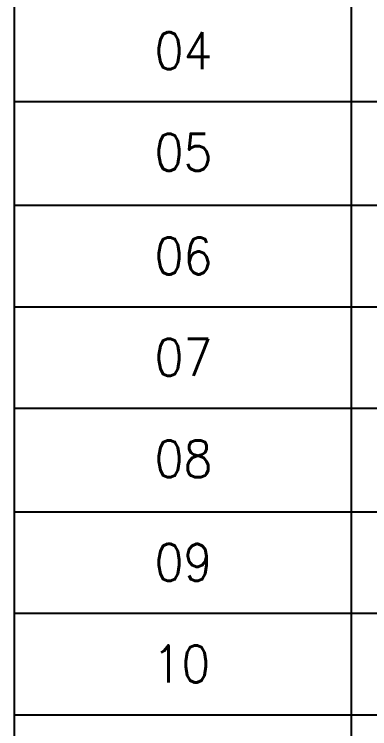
# Model space of a CAD drawing. Header units: millimetres. Extents: x 0 to 420, y 0 to 297.
# Drawn here: x 28.91 to 35.88, y 231.5 to 245.51 of the extents above; entities that cross this region are included whole.
import ezdxf

# ---------------------------------------------------------------- set-up
doc = ezdxf.new("R2010")
doc.units = ezdxf.units.MM
doc.layers.get('0').update_dxf_attribs({"linetype": 'CONTINUOUS'})
doc.styles.get("Standard").update_dxf_attribs({"font": 'STANDARD'})

msp = doc.modelspace()

# ---------------------------------------------------------------- linework, layer by layer
at = {"color": 0, "true_color": 0x000007}
for points in [[(28.913668, 256.116666), (28.913668, 49.403)], [(35.517668, 256.116666), (35.517668, 49.403)], [(28.913668, 243.797666), (77.681668, 243.797666)], [(28.913668, 241.765666), (77.681668, 241.765666)], [(28.913668, 239.775999), (77.681668, 239.775999)], [(28.913668, 237.786332), (77.681668, 237.786332)], [(28.913668, 235.754332), (77.681668, 235.754332)], [(28.913668, 233.764666), (77.681668, 233.764666)], [(28.913668, 231.774999), (77.681668, 231.774999)]]:
    msp.add_lwpolyline(points, dxfattribs=at)

# ---------------------------------------------------------------- texts
at = {"color": 0, "true_color": 0x0000fb, "char_height": 0.724708, "attachment_point": 1}
for s, insert, width in [('04', (31.665335, 245.157374), 0.96627736), ('05', (31.665335, 243.167709), 0.88575423), ('06', (31.665335, 241.135706), 0.88575423), ('07', (31.665335, 239.146042), 0.88575423), ('08', (31.665335, 237.156375), 0.88575423), ('09', (31.665335, 235.124376), 0.88575423), ('10', (31.623001, 233.134708), 0.72470802)]:
    msp.add_mtext(s, dxfattribs=dict(at, insert=insert, width=width))

doc.saveas('drawing.dxf')
